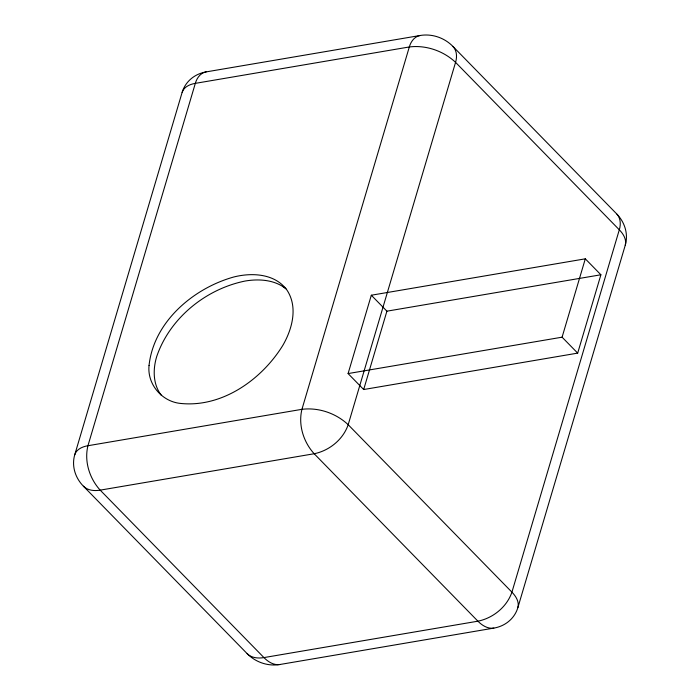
<?xml version="1.0" encoding="UTF-8"?>
<svg xmlns="http://www.w3.org/2000/svg" width="700" height="700" viewBox="0 0 700 700"><rect width="100%" height="100%" fill="white"/><g stroke="black" fill="none" stroke-linecap="round" stroke-linejoin="round"><path stroke-width="1.05" d="M517.878 607.582L625.258 245.227A34.545 31.185 26.9 0 0 616.604 213.815L452.856 46.366A34.545 31.185 26.9 0 0 420.158 35.49L206.168 71.89C200.471 72.817 196.779 78.138 195.326 83.361L87.946 445.725C84.087 461.265 89.504 478.468 100.188 490.14L263.935 657.589C268.03 661.771 273.726 665.455 279.842 664.51L493.832 628.11A34.545 31.185 26.9 0 0 517.878 607.582C519.461 601.781 515.821 596.137 511.927 592.156L348.18 424.707C336.061 413.262 318.535 407.234 301.936 409.325L87.946 445.725C82.6 446.6 76.484 449.164 74.743 454.781A34.545 31.185 26.9 0 0 83.396 486.185L247.144 653.634C251.466 657.991 258.169 658.586 263.935 657.589L477.925 621.189C493.071 618.126 506.905 606.926 511.927 592.156L619.308 229.793C620.9 224.656 620.76 218.444 617.015 214.252M625.258 245.227C626.841 239.426 623.201 233.774 619.308 229.793L455.56 62.353C443.441 50.899 425.915 44.87 409.316 46.961L195.326 83.361C189.98 84.245 183.873 86.8 182.123 92.418L74.743 454.781M348.092 373.572L371.315 295.225L585.305 258.825L600.898 274.776L577.684 353.124L363.685 389.524L348.092 373.572L562.091 337.181L577.684 353.124M363.685 389.524L386.908 311.176L371.315 295.225M562.091 337.181L585.305 258.825M420.158 35.49C414.47 36.417 410.769 41.738 409.316 46.961L301.936 409.325C298.078 424.865 303.494 442.076 314.178 453.74L477.925 621.189C482.02 625.38 487.716 629.055 493.832 628.11M386.908 311.176L600.898 274.776M284.707 287.796C273.411 279.632 258.466 278.766 245.123 281.041C205.739 289.012 169.768 318.115 156.713 356.527C152.827 369.241 152.845 384.344 161.306 395.273M83.396 486.185C87.719 490.543 94.421 491.146 100.188 490.14L314.178 453.74C329.324 450.677 343.158 439.486 348.18 424.707L455.56 62.353C457.222 57.033 456.977 50.531 452.856 46.366M282.94 286.58A31.045 28.018 26.9 0 1 286.011 288.803M182.123 92.418A34.545 31.185 26.9 0 1 206.168 71.89M279.842 664.51A34.545 31.185 26.9 0 1 247.144 653.634M149.048 365.444C147.035 384.309 162.076 401.809 180.827 403.463C222.294 407.654 261.721 379.549 282.739 345.529C292.241 329.201 298.2 307.055 286.947 290.071C275.021 273.499 251.79 272.37 233.599 277.043C193.235 288.365 153.755 321.86 149.048 365.444"/></g></svg>
